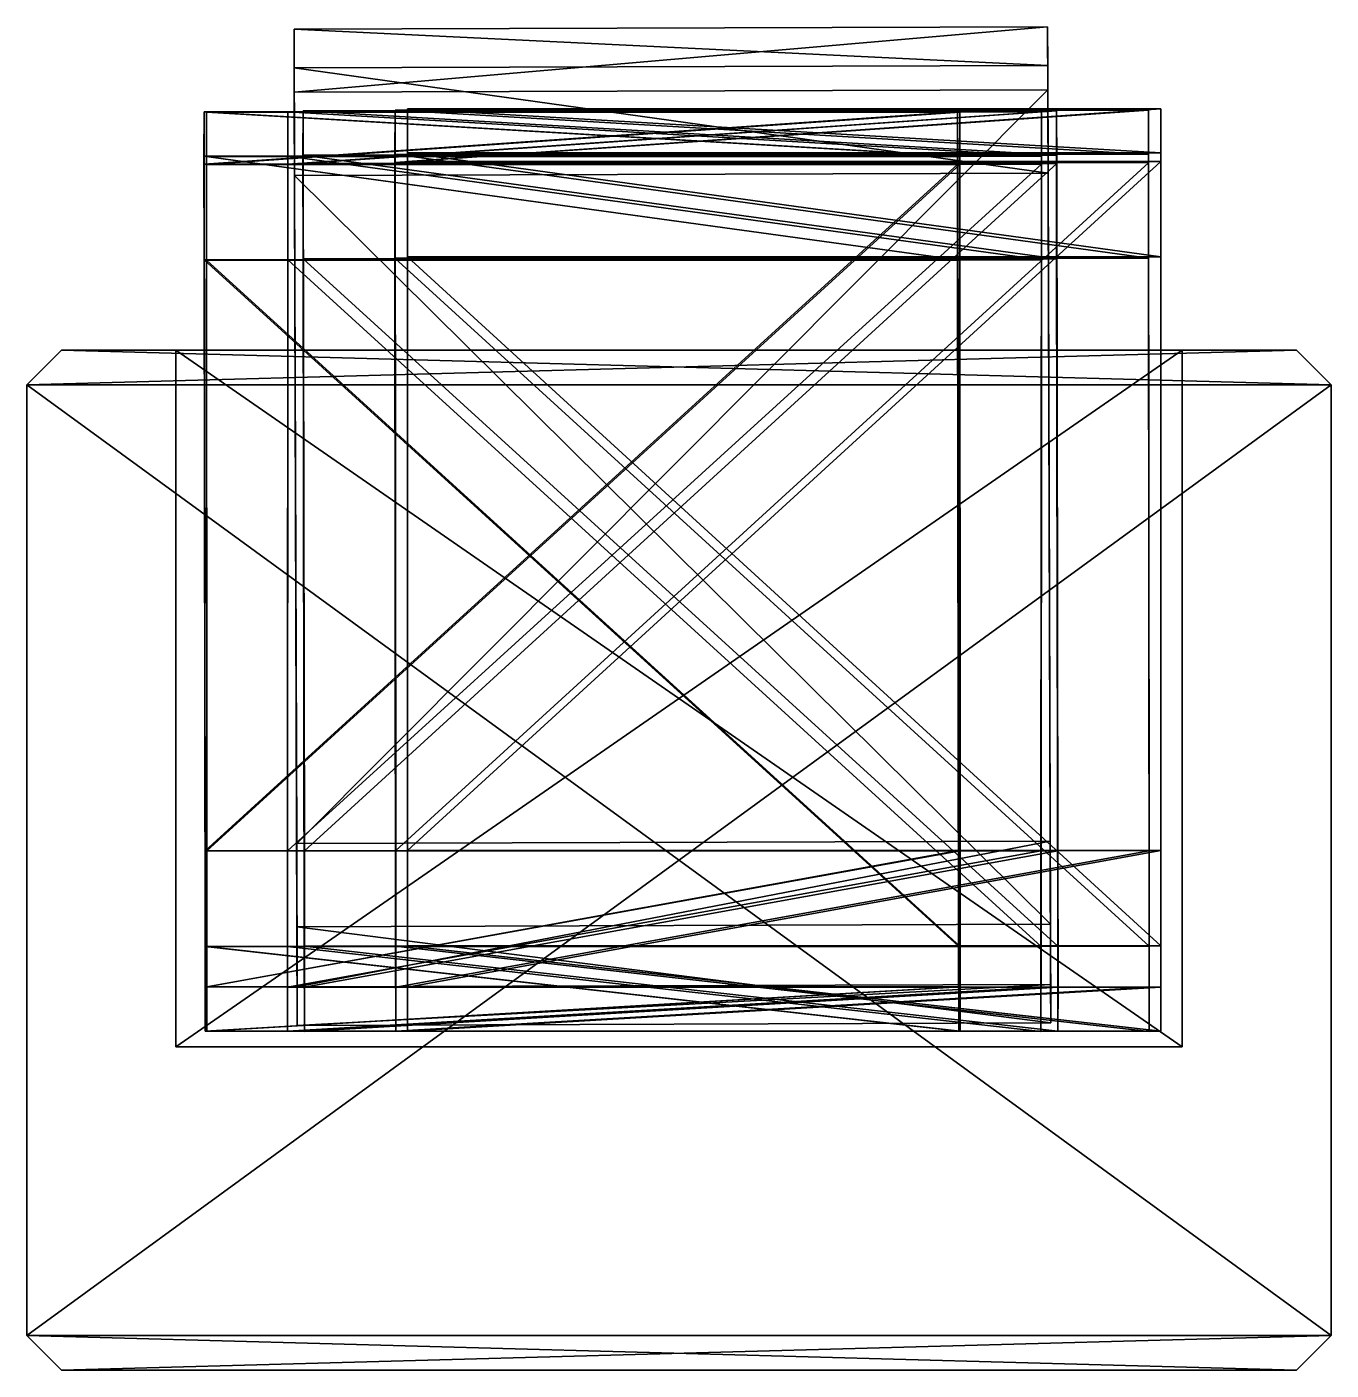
# Model space of a CAD drawing. Extents: x -31.5 to 31.5, y 0 to 65.
import ezdxf

# ---------------------------------------------------------------- set-up
doc = ezdxf.new("R2010")
doc.units = 0
for name, color, linetype in [('bagSugar01', 250, 'CONTINUOUS'), ('bagSugar01_2', 250, 'CONTINUOUS'), ('bagSugar01_3', 250, 'CONTINUOUS'), ('bagSugar02', 250, 'CONTINUOUS'), ('bagSugar02_2', 250, 'CONTINUOUS'), ('bagSugar03', 250, 'CONTINUOUS'), ('bagSugar04', 250, 'CONTINUOUS'), ('sugarBagContainer', 250, 'CONTINUOUS')]:
    doc.layers.add(name, color=color, linetype=linetype)

msp = doc.modelspace()

# ---------------------------------------------------------------- meshes
at = {"layer": 'bagSugar01'}
mesh = msp.add_polyface(dxfattribs=at)
corners = [(-22.910805, 18.534132, 9.375351), (-22.971944, 60.874395, -28.765881), (13.531923, 18.539182, 9.322541), (13.470785, 60.879445, -28.818691), (13.528776, 16.398389, 6.94607), (13.467638, 58.738653, -31.195162), (-22.913952, 16.393339, 6.99888), (-22.975091, 58.733603, -31.142352), (-22.964664, 58.342014, -23.984495), (13.478064, 58.347064, -24.037305), (13.471262, 53.719694, -29.1741), (-22.971467, 53.714644, -29.12129), (-22.916707, 25.130077, 5.933699), (13.526022, 25.135126, 5.880889), (13.519219, 20.507756, 0.744094), (-22.923509, 20.502706, 0.796904)]
mesh.append_faces([[corners[k] for k in face] for face in [(0, 12, 13), (2, 13, 14), (4, 14, 15), (11, 7, 1), (1, 7, 5), (6, 0, 2), (8, 1, 3), (9, 3, 5), (10, 5, 7), (8, 12, 15), (12, 8, 9), (13, 9, 10), (14, 10, 11), (12, 0, 6), (0, 13, 2), (2, 14, 4), (4, 15, 6), (11, 1, 8), (1, 5, 3), (6, 2, 4), (8, 3, 9), (9, 5, 10), (10, 7, 11), (8, 15, 11), (12, 9, 13), (13, 10, 14), (14, 11, 15), (12, 6, 15)]])
at = {"layer": 'bagSugar01_2'}
mesh = msp.add_polyface(dxfattribs=at)
corners = [(-22.837766, 18.536432, 0.103349), (-22.856877, 60.861605, -38.054672), (13.604996, 18.536684, 0.085377), (13.585885, 60.861857, -38.072644), (13.60384, 16.394952, -2.290249), (13.584728, 58.720124, -40.44827), (-22.838923, 16.394699, -2.272277), (-22.858034, 58.719872, -40.430298), (-22.854501, 58.331115, -33.27228), (13.588261, 58.331367, -33.290253), (13.585761, 53.701965, -38.42522), (-22.857002, 53.701713, -38.407248), (-22.83951, 25.131015, -3.340916), (13.603252, 25.131267, -3.358889), (13.600752, 20.501864, -8.493856), (-22.842011, 20.501612, -8.475884)]
mesh.append_faces([[corners[k] for k in face] for face in [(0, 12, 13), (2, 13, 14), (4, 14, 15), (11, 7, 1), (1, 7, 5), (6, 0, 2), (8, 1, 3), (9, 3, 5), (10, 5, 7), (8, 12, 15), (12, 8, 9), (13, 9, 10), (14, 10, 11), (12, 0, 6), (0, 13, 2), (2, 14, 4), (4, 15, 6), (11, 1, 8), (1, 5, 3), (6, 2, 4), (8, 3, 9), (9, 5, 10), (10, 7, 11), (8, 15, 11), (12, 9, 13), (13, 10, 14), (14, 11, 15), (12, 6, 15)]])
at = {"layer": 'bagSugar01_3'}
mesh = msp.add_polyface(dxfattribs=at)
corners = [(-18.938423, 18.533206, -9.209406), (-18.912415, 60.876345, -47.347485), (17.504338, 18.530036, -9.188074), (17.530346, 60.873175, -47.326153), (17.505543, 16.389423, -11.564708), (17.531551, 58.732561, -49.702788), (-18.937218, 16.392593, -11.58604), (-18.91121, 58.735731, -49.72412), (-18.915434, 58.343604, -42.566286), (17.527327, 58.340433, -42.544954), (17.529932, 53.71345, -47.682101), (-18.912829, 53.71662, -47.703434), (-18.935834, 25.12941, -12.650565), (17.506926, 25.12624, -12.629233), (17.509531, 20.499257, -17.76638), (-18.93323, 20.502427, -17.787712)]
mesh.append_faces([[corners[k] for k in face] for face in [(0, 12, 13), (2, 13, 14), (4, 14, 15), (11, 7, 1), (1, 7, 5), (6, 0, 2), (8, 1, 3), (9, 3, 5), (10, 5, 7), (8, 12, 15), (12, 8, 9), (13, 9, 10), (14, 10, 11), (12, 0, 6), (0, 13, 2), (2, 14, 4), (4, 15, 6), (11, 1, 8), (1, 5, 3), (6, 2, 4), (8, 3, 9), (9, 5, 10), (10, 7, 11), (8, 15, 11), (12, 9, 13), (13, 10, 14), (14, 11, 15), (12, 6, 15)]])
at = {"layer": 'bagSugar02'}
mesh = msp.add_polyface(dxfattribs=at)
corners = [(-13.69601, 18.530353, 27.754834), (-13.73553, 60.960535, -10.286371), (22.746729, 18.524394, 27.710329), (22.707209, 60.954576, -10.330876), (22.743471, 16.389217, 25.32881), (22.703952, 58.819399, -12.712395), (-13.699268, 16.395176, 25.373316), (-13.738788, 58.825358, -12.667889), (-13.730114, 58.416874, -5.510974), (22.712625, 58.410915, -5.55548), (22.705584, 53.795683, -10.703183), (-13.737155, 53.801643, -10.658677), (-13.699114, 25.134404, 24.328759), (22.743625, 25.128444, 24.284253), (22.736583, 20.513213, 19.136549), (-13.706156, 20.519172, 19.181055)]
mesh.append_faces([[corners[k] for k in face] for face in [(0, 12, 13), (2, 13, 14), (4, 14, 15), (11, 7, 1), (1, 7, 5), (6, 0, 2), (8, 1, 3), (9, 3, 5), (10, 5, 7), (8, 12, 15), (12, 8, 9), (13, 9, 10), (14, 10, 11), (12, 0, 6), (0, 13, 2), (2, 14, 4), (4, 15, 6), (11, 1, 8), (1, 5, 3), (6, 2, 4), (8, 3, 9), (9, 5, 10), (10, 7, 11), (8, 15, 11), (12, 9, 13), (13, 10, 14), (14, 11, 15), (12, 6, 15)]])
at = {"layer": 'bagSugar02_2'}
mesh = msp.add_polyface(dxfattribs=at)
corners = [(-13.131393, 18.525686, 36.896141), (-13.131804, 61.025497, -1.067278), (23.311374, 18.525774, 36.895845), (23.310963, 61.025585, -1.067575), (23.31136, 16.394964, 34.510417), (23.310949, 58.894775, -3.453003), (-13.131407, 16.394876, 34.510713), (-13.131818, 58.894687, -3.452707), (-13.131759, 58.47309, 3.703453), (23.311008, 58.473178, 3.703156), (23.310977, 53.867386, -1.452999), (-13.13179, 53.867298, -1.452703), (-13.131436, 25.136002, 33.48217), (23.31133, 25.13609, 33.481874), (23.3113, 20.530298, 28.325718), (-13.131467, 20.53021, 28.326014)]
mesh.append_faces([[corners[k] for k in face] for face in [(0, 12, 13), (2, 13, 14), (4, 14, 15), (11, 7, 1), (1, 7, 5), (6, 0, 2), (8, 1, 3), (9, 3, 5), (10, 5, 7), (8, 12, 15), (12, 8, 9), (13, 9, 10), (14, 10, 11), (12, 0, 6), (0, 13, 2), (2, 14, 4), (4, 15, 6), (11, 1, 8), (1, 5, 3), (6, 2, 4), (8, 3, 9), (9, 5, 10), (10, 7, 11), (8, 15, 11), (12, 9, 13), (13, 10, 14), (14, 11, 15), (12, 6, 15)]])
at = {"layer": 'bagSugar03'}
mesh = msp.add_polyface(dxfattribs=at)
corners = [(-18.468054, 18.541709, 44.32779), (-18.614042, 64.8707, 11.14559), (17.97453, 18.657205, 44.328713), (17.828542, 64.986196, 11.146513), (17.980498, 16.794765, 41.728347), (17.83451, 63.123756, 8.546147), (-18.462086, 16.679269, 41.727424), (-18.608074, 63.00826, 8.545224), (-18.60449, 61.82097, 15.614785), (17.838094, 61.936466, 15.615708), (17.850995, 57.910761, 9.994961), (-18.591589, 57.795265, 9.994038), (-18.489976, 25.480252, 41.643087), (17.952608, 25.595748, 41.64401), (17.965509, 21.570042, 36.023264), (-18.477075, 21.454546, 36.022341)]
mesh.append_faces([[corners[k] for k in face] for face in [(0, 12, 13), (2, 13, 14), (4, 14, 15), (11, 7, 1), (1, 7, 5), (6, 0, 2), (8, 1, 3), (9, 3, 5), (10, 5, 7), (8, 12, 15), (12, 8, 9), (13, 9, 10), (14, 10, 11), (12, 0, 6), (0, 13, 2), (2, 14, 4), (4, 15, 6), (11, 1, 8), (1, 5, 3), (6, 2, 4), (8, 3, 9), (9, 5, 10), (10, 7, 11), (8, 15, 11), (12, 9, 13), (13, 10, 14), (14, 11, 15), (12, 6, 15)]])
at = {"layer": 'bagSugar04'}
mesh = msp.add_polyface(dxfattribs=at)
corners = [(-18.107878, 18.52822, 18.576207), (-18.18398, 60.920016, -19.507713), (18.334819, 18.529159, 18.504431), (18.258717, 60.920956, -19.579489), (18.330188, 16.391582, 16.12507), (18.254086, 58.783378, -21.958851), (-18.112509, 16.390642, 16.196846), (-18.188611, 58.782439, -21.887074), (-18.174504, 58.381172, -14.72976), (18.268193, 58.382112, -14.801536), (18.258182, 53.761691, -19.944578), (-18.184514, 53.760751, -19.872801), (-18.114809, 25.128811, 15.143479), (18.327887, 25.129751, 15.071702), (18.317877, 20.50933, 9.928661), (-18.124819, 20.508391, 10.000437)]
mesh.append_faces([[corners[k] for k in face] for face in [(0, 12, 13), (2, 13, 14), (4, 14, 15), (11, 7, 1), (1, 7, 5), (6, 0, 2), (8, 1, 3), (9, 3, 5), (10, 5, 7), (8, 12, 15), (12, 8, 9), (13, 9, 10), (14, 10, 11), (12, 0, 6), (0, 13, 2), (2, 14, 4), (4, 15, 6), (11, 1, 8), (1, 5, 3), (6, 2, 4), (8, 3, 9), (9, 5, 10), (10, 7, 11), (8, 15, 11), (12, 9, 13), (13, 10, 14), (14, 11, 15), (12, 6, 15)]])
at = {"layer": 'sugarBagContainer'}
mesh = msp.add_polyface(dxfattribs=at)
corners = [(-24.339886, 49.342455, 45.1), (24.339886, 49.342455, 45.1), (24.339886, 49.342455, -45.1), (-24.339886, 49.342455, -45.1), (-24.339886, 15.642455, 45.1), (24.339886, 15.642455, 45.1), (24.339886, 15.642455, -45.1), (-24.339886, 15.642455, -45.1), (-29.85769, 0, -50.617803), (-29.85769, 0, 50.617803), (29.85769, 0, 50.617803), (29.85769, 0, -50.617803), (-31.539886, 1.682197, -52.3), (-31.539886, 47.660259, 52.3), (-31.539886, 1.682197, 52.3), (31.539886, 47.660259, 52.3), (-29.85769, 49.342455, -50.617803), (-29.85769, 49.342455, 50.617803), (31.539886, 1.682197, 52.3), (31.539886, 47.660259, -52.3), (29.85769, 49.342455, 50.617803), (31.539886, 1.682197, -52.3), (-31.539886, 47.660259, -52.3), (29.85769, 49.342455, -50.617803)]
mesh.append_faces([[corners[k] for k in face] for face in [(14, 13, 15), (18, 15, 19), (21, 19, 22), (12, 22, 13), (4, 7, 6), (8, 9, 10), (17, 0, 1), (20, 1, 2), (23, 2, 3), (16, 3, 0), (0, 4, 5), (1, 5, 6), (2, 6, 7), (3, 7, 4), (20, 15, 13), (18, 10, 9), (23, 19, 15), (21, 11, 10), (16, 22, 19), (12, 8, 11), (17, 13, 22), (14, 9, 8), (14, 15, 18), (18, 19, 21), (21, 22, 12), (12, 13, 14), (4, 6, 5), (8, 10, 11), (17, 1, 20), (20, 2, 23), (23, 3, 16), (16, 0, 17), (0, 5, 1), (1, 6, 2), (2, 7, 3), (3, 4, 0), (20, 13, 17), (18, 9, 14), (23, 15, 20), (21, 10, 18), (16, 19, 23), (12, 11, 21), (17, 22, 16), (14, 8, 12)]])

doc.saveas('drawing.dxf')
